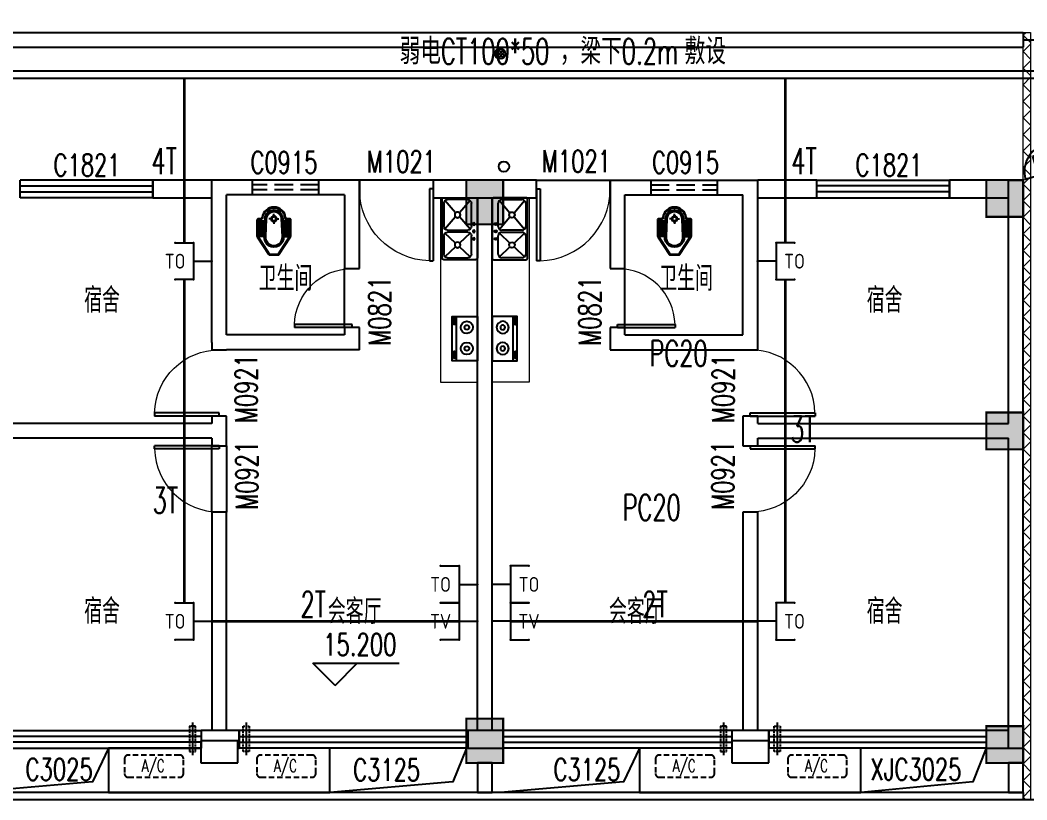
# Model space of a CAD drawing. Extents: x -9422388 to 15610651, y -1992469 to 953794.
# Drawn here: x -2573259 to -2559609, y -365534 to -354967 of the extents above; entities that cross this region are included whole.
import ezdxf
from ezdxf.enums import TextEntityAlignment as Align

# ---------------------------------------------------------------- set-up
doc = ezdxf.new("R2010")
doc.units = 0
doc.header["$LTSCALE"] = 1000
for name, pattern in [('( Hidden )', [0.375, 0.25, -0.125]), ('ACAD_ISO04W100', [30, 24, -3, 0, -3]), ('DASH', [0.35, 0.25, -0.1])]:
    doc.linetypes.add(name, pattern=pattern)
for name, color, linetype in [('A-ELEV-LIN-0.3', 30, 'Continuous'), ('A-ELEV-LIN-0.4', 40, 'Continuous'), ('A-FLOR-HVAC', 4, 'Continuous'), ('A-FLOR-OTHER2-ON', 83, 'Continuous'), ('A-SECT-DOOR', 141, 'Continuous'), ('C-KZ', 2, 'Continuous'), ('C-Z-HATCH', 253, 'Continuous'), ('CABLETRAY_PDS', 5, 'Continuous'), ('COLUMN', 9, 'Continuous'), ('DIM_ELEV', 3, 'Continuous'), ('EQUIP-安防', 3, 'Continuous'), ('EQUIP-通讯', 3, 'Continuous'), ('PUB_TEXT', 7, 'Continuous'), ('TEL_TEXT', 7, 'Continuous'), ('WALL', 9, 'Continuous'), ('WALL-PARAPET', 6, 'Continuous'), ('WINDOW', 4, 'Continuous'), ('WINDOW_TEXT', 7, 'Continuous'), ('WIRE-通讯', 4, 'Continuous'), ('厨具', 4, 'Continuous'), ('洁具', 253, 'Continuous')]:
    doc.layers.add(name, color=color, linetype=linetype)
doc.layers.add('建筑底图', color=8, linetype='Continuous', lineweight=5)
doc.styles.add('_TCH_DIM', font='SIMPLEX', dxfattribs={"bigfont": 'GBCBIG'})
doc.styles.add('_TCH_WINDOW', font='SIMPLEX', dxfattribs={"height": 3.5, "bigfont": 'GBCBIG'})
doc.styles.add('_TEL_ATTDEF', font='GBENOR', dxfattribs={"width": 0.8, "height": 3, "bigfont": 'GBCBIG'})
doc.styles.add('_TEL_DIM', font='SIMPLEX', dxfattribs={"width": 0.8, "height": 3.5, "bigfont": 'HZTXT'})

# ---------------------------------------------------------------- blocks, each defined once
blk = doc.blocks.new('$plan$00002777')
at = {"layer": '厨具', "color": 0}
for p, q in [((-300, -284), (300, -284)), ((-267, -307), (-267, -318)), ((-257, -316), (-257, -333)), ((-192, -316), (-257, -316)), ((-257, -333), (-192, -333)), ((-192, -333), (-192, -316)), ((-176, -308), (-176, -318)), ((192, -308), (192, -318)), ((208, -316), (273, -316)), ((208, -333), (208, -316)), ((273, -333), (208, -333)), ((273, -316), (273, -333)), ((284, -307), (284, -318))]:
    blk.add_line(p, q, dxfattribs=at)
blk.add_lwpolyline([(300, 0), (-300, 0), (-300, -340), (300, -340)], close=True, dxfattribs=at)
for points in [[(-176, -308, 0.259034), (-178, -304, 0.076276), (-189, -299, 0.036515), (-203, -297, 0.026615), (-221, -296, 0.026615), (-240, -297, 0.036515), (-254, -299, 0.076276), (-265, -304, 0.259034), (-267, -308, 0.078462), (-267, -309, 0.056762)], [(-176, -318, 0.259034), (-178, -315, 0.076276), (-189, -310, 0.036515), (-203, -307, 0.026615), (-221, -306, 0.026615), (-240, -307, 0.036515), (-254, -310, 0.076276), (-265, -315, 0.259034), (-267, -318, 0.259034), (-265, -322, 0.056762), (-257, -326, 0.036515)], [(-192, -327, 0.008736), (-189, -327, 0.076276), (-178, -322, 0.259034), (-176, -318, 0.259034)], [(192, -308, -0.259034), (194, -304, -0.076276), (205, -299, -0.036515), (219, -297, -0.026615), (238, -296, -0.026615), (257, -297, -0.036515), (270, -299, -0.076276), (282, -304, -0.259034), (284, -308, -0.078462), (283, -309, -0.056762)], [(192, -318, -0.259034), (194, -315, -0.076276), (205, -310, -0.036515), (219, -307, -0.026615), (238, -306, -0.026615), (257, -307, -0.036515), (270, -310, -0.076276), (282, -315, -0.259034), (284, -318, -0.259034), (282, -322, -0.056762), (273, -326, -0.036515)], [(208, -327, -0.008736), (205, -327, -0.076276), (194, -322, -0.259034), (192, -318, -0.259034)]]:
    blk.add_lwpolyline(points, format="xyb", dxfattribs=at)
for centre, radius, start, end in [((-135, -143), 82.5, 0.964, 0), ((-135, -143), 31.6, 0.6532, 0), ((151, -143), 82.5, 180, 179.036), ((151, -143), 31.6, 180, 179.3468)]:
    blk.add_arc(centre, radius, start, end, dxfattribs=at)
blk = doc.blocks.new('$plan$00002763')
at = {"layer": '洁具', "color": 0}
for p, q in [((-395, -405), (-395, -132)), ((-381, -98), (-246, -241)), ((-345, -82), (-95, -82)), ((-59, -98), (-194, -241)), ((-45, -132), (-45, -405)), ((-20, -405), (-20, -132)), ((-6, -98), (161, -241)), ((30, -82), (345, -82)), ((381, -98), (214, -241)), ((395, -132), (395, -405)), ((-246, -297), (-381, -440)), ((-194, -297), (-59, -440)), ((161, -297), (-6, -440)), ((214, -297), (381, -440)), ((-95, -455), (-345, -455)), ((345, -455), (30, -455))]:
    blk.add_line(p, q, dxfattribs=at)
blk.add_lwpolyline([(-420, -25), (-420, -455, 0.200464), (-413, -473, 0.197353), (-395, -480), (395, -480, 0.19737), (413, -473, 0.200447), (420, -455), (420, -25, 0.200464), (413, -7, 0.197353), (395, 0), (-395, 0, 0.19737), (-413, -7, 0.200447), (-420, -25)], format="xyb", close=True, dxfattribs=at)
for centre, major_axis, start_param, end_param in [((-345, -132), (-50, 0), -1.570796, 0), ((-136, -48), (-14.2, 0), 3.141593, 9.424778), ((-95, -132), (-50, 0), 3.141593, 4.712389), ((-36, -48), (-15.1, 0), 3.141593, 9.424778), ((30, -132), (-50, 0), -1.570796, 0), ((64, -48), (-14.2, 0), 3.141593, 9.424778), ((345, -132), (-50, 0), 3.141593, 4.712389), ((-220, -269), (-38.6, 0), 3.141593, 9.424778), ((188, -269), (-38.6, 0), 3.141593, 9.424778), ((-345, -405), (50, 0), 3.141593, 4.712389), ((-95, -405), (50, 0), 4.712389, 6.283185), ((30, -405), (50, 0), 3.141593, 4.712389), ((345, -405), (50, 0), 4.712389, 6.283185)]:
    blk.add_ellipse(centre, major_axis=major_axis, ratio=0.9938, start_param=start_param, end_param=end_param, dxfattribs=at)
blk = doc.blocks.new('$plan$00002871')
at = {"layer": '洁具', "color": 0}
for p, q in [((-15, -490), (-67, -490)), ((0, -475), (0, -423)), ((0, -505), (0, -557)), ((15, -490), (67, -490))]:
    blk.add_line(p, q, dxfattribs=at)
for points in [[(159, -508, -0.88995), (-159, -508, 0.380538), (-179, -491), (-210, -491, -0.414214), (-230, -471), (-230, -258, -0.144595), (-227, -247), (-73, -9, -0.254383), (-56, 0), (56, 0, -0.254383), (73, -9), (227, -247, -0.144595), (230, -258), (230, -471, -0.414214), (210, -491), (179, -491, 0.380538)], [(120, -491), (130, -252, 1.134994), (-130, -252), (-120, -491, 0.992594)], [(105, -490), (115, -251, 1.141146), (-115, -251), (-105, -490, 0.994896)], [(100, -490), (110, -251, 1.143479), (-110, -251), (-100, -490, 0.995777)], [(-149, -264, 1), (-149, -252), (-207, -252, 1), (-207, -264)], [(-149, -263, 1), (-149, -253), (-207, -253, 1), (-207, -263)], [(149, -264, -1), (149, -252), (207, -252, -1), (207, -264)], [(149, -263, -1), (149, -253), (207, -253, -1), (207, -263)], [(-148, -287, 1), (-148, -275), (-207, -275, 1), (-207, -287)], [(-147, -307, 1), (-147, -295), (-207, -295, 1), (-207, -307)], [(-146, -330, 1), (-146, -319), (-207, -319, 1), (-207, -330)], [(-146, -352, 1), (-146, -341), (-207, -341, 1), (-207, -352)], [(-145, -376, 1), (-145, -364), (-207, -364, 1), (-207, -376)], [(-144, -399, 1), (-144, -388), (-207, -388, 1), (-207, -399)], [(-148, -286, 1), (-148, -276), (-207, -276, 1), (-207, -286)], [(-147, -306, 1), (-147, -296), (-207, -296, 1), (-207, -306)], [(-146, -329, 1), (-146, -320), (-207, -320, 1), (-207, -329)], [(-146, -351, 1), (-146, -342), (-207, -342, 1), (-207, -351)], [(-145, -375, 1), (-145, -365), (-207, -365, 1), (-207, -375)], [(-144, -398, 1), (-144, -389), (-207, -389, 1), (-207, -398)], [(144, -399, -1), (144, -388), (207, -388, -1), (207, -399)], [(145, -376, -1), (145, -364), (207, -364, -1), (207, -376)], [(144, -398, -1), (144, -389), (207, -389, -1), (207, -398)], [(146, -352, -1), (146, -341), (207, -341, -1), (207, -352)], [(145, -375, -1), (145, -365), (207, -365, -1), (207, -375)], [(146, -330, -1), (146, -319), (207, -319, -1), (207, -330)], [(146, -351, -1), (146, -342), (207, -342, -1), (207, -351)], [(148, -287, -1), (148, -275), (207, -275, -1), (207, -287)], [(147, -307, -1), (147, -295), (207, -295, -1), (207, -307)], [(146, -329, -1), (146, -320), (207, -320, -1), (207, -329)], [(148, -286, -1), (148, -276), (207, -276, -1), (207, -286)], [(147, -306, -1), (147, -296), (207, -296, -1), (207, -306)], [(-143, -423, 1), (-143, -411), (-207, -411, 1), (-207, -423)], [(-141, -444, 1), (-141, -432), (-207, -432, 1), (-207, -444)], [(-141, -464, 1), (-141, -453), (-207, -453, 1), (-207, -464)], [(-143, -422, 1), (-143, -412), (-207, -412, 1), (-207, -422)], [(-141, -443, 1), (-141, -433), (-207, -433, 1), (-207, -443)], [(-141, -463, 1), (-141, -454), (-207, -454, 1), (-207, -463)], [(141, -444, -1), (141, -432), (207, -432, -1), (207, -444)], [(141, -464, -1), (141, -453), (207, -453, -1), (207, -464)], [(141, -443, -1), (141, -433), (207, -433, -1), (207, -443)], [(141, -463, -1), (141, -454), (207, -454, -1), (207, -463)], [(143, -423, -1), (143, -411), (207, -411, -1), (207, -423)], [(143, -422, -1), (143, -412), (207, -412, -1), (207, -422)]]:
    blk.add_lwpolyline(points, format="xyb", close=True, dxfattribs=at)
blk.add_lwpolyline([(-149, -507, 0.380538), (-179, -481), (-210, -481, -0.414214), (-220, -471), (-220, -258, -0.144595), (-218, -253), (-64, -15, -0.254383), (-56, -10), (56, -10, -0.254383), (64, -15), (218, -253, -0.144595), (220, -258), (220, -471, -0.414214), (210, -481), (179, -481, 0.380538), (149, -507, 0.380538)], format="xyb", dxfattribs=at)
for radius in [40, 31.7]:
    blk.add_circle((0, -490), radius, dxfattribs=at)
blk.add_arc((0, -490), 150, 186.665, 353.335, dxfattribs=at)
blk = doc.blocks.new('KTWJ1')
at = {"layer": 'A-FLOR-HVAC', "color": 0, "linetype": '( Hidden )', "ltscale": 0.3}
blk.add_lwpolyline([(152982, -14209, 0.414214), (153032, -14259), (153732, -14259, 0.414214), (153782, -14209), (153782, -14009, 0.414214), (153732, -13959), (153032, -13959, 0.414214), (152982, -14009)], format="xyb", close=True, dxfattribs=at)
at = {"layer": 'A-FLOR-HVAC', "color": 0, "style": '_TCH_WINDOW', "width": 0.705882}
blk.add_text('A/C', height=170, dxfattribs=at).set_placement((153214, -14188))
blk = doc.blocks.new('KTB')
at = {"layer": 'A-SECT-DOOR', "color": 0}
for points in [[(1033119, -403775), (1031869, -403775), (1031869, -404375), (1034869, -404375), (1034869, -403775), (1033619, -403775)], [(1040319, -403775), (1039069, -403775), (1039069, -404375), (1042069, -404375), (1042069, -403775), (1040819, -403775)]]:
    blk.add_lwpolyline(points, dxfattribs=at)
at = {"layer": 'A-FLOR-HVAC', "color": 8}
for p in [(879102, -389909), (880896, -389909), (886302, -389909), (888096, -389909)]:
    blk.add_blockref('KTWJ1', p, dxfattribs=at)
blk = doc.blocks.new('A$C0CF77FE4')
at = {"layer": 'A-FLOR-OTHER2-ON', "color": 0, "linetype": 'ACAD_ISO04W100', "ltscale": 5}
blk.add_line((40, 440), (40, 0), dxfattribs=at)
at = {"layer": 'A-FLOR-OTHER2-ON', "color": 0, "linetype": 'DASH', "ltscale": 0.1}
blk.add_lwpolyline([(0, 390), (80, 390), (80, 50), (0, 50)], close=True, dxfattribs=at)
blk = doc.blocks.new('$DorLib2D$00000001')
at = {"color": 0}
for p, q in [((0.45, 0.975), (0.5, 0.975)), ((0.45, 0), (0.45, 0.975)), ((0.5, 0), (0.5, 0.975)), ((0.5, 0), (0.45, 0))]:
    blk.add_line(p, q, dxfattribs=at)
at = {"color": 0, "lineweight": 13}
blk.add_arc((0.475, 0), 0.975, 91.4693, 180, dxfattribs=at)
blk = doc.blocks.new('$TCHSYS$WIN2D')
at = {"color": 0}
for p, q in [((-0.5, 0.5), (0.5, 0.5)), ((-0.5, 0.5), (-0.5, -0.5)), ((0.5, 0.5), (0.5, -0.5)), ((0.5, 0.1667), (-0.5, 0.1667)), ((0.5, -0.1667), (-0.5, -0.1667)), ((-0.5, -0.5), (0.5, -0.5))]:
    blk.add_line(p, q, dxfattribs=at)
blk = doc.blocks.new('5555')
h = blk.add_hatch()
h.set_pattern_fill('ANSI37', color=8, scale=100)
h.set_pattern_definition([(45, (1387836.5, 0), (-112.2532, 112.2532), []), (135, (1387836.5, 0), (-112.2532, -112.2532), [])])
h.paths.add_polyline_path([(2009330.2, -394074.7), (2009430.2, -394074.7), (2009430.2, -404474.7), (2009330.2, -404474.7)])
at = {"layer": 'A-ELEV-LIN-0.4'}
h = blk.add_hatch(dxfattribs=at)
h.set_pattern_fill('ANSI37', color=8, scale=20)
h.set_pattern_definition([(45, (947930.902, -10358), (-22.4506403, 22.4506403), []), (135, (947930.902, -10358), (-22.4506403, -22.4506403), [])])
edge = h.paths.add_edge_path()
edge.add_arc((2002238.4, -394362.6), 70, 0, 360)
at = {"layer": 'C-Z-HATCH'}
h = blk.add_hatch(color=8, dxfattribs=at)
h.dxf.hatch_style = 1
h.paths.add_polyline_path([(2001780.2, -396074.7), (2002280.2, -396074.7), (2002280.2, -396674.7), (2001780.2, -396674.7)])
h = blk.add_hatch(color=8, dxfattribs=at)
h.dxf.hatch_style = 1
h.paths.add_polyline_path([(2008830.2, -396074.7), (2009330.2, -396074.7), (2009330.2, -396574.7), (2008830.2, -396574.7)])
h = blk.add_hatch(color=8, dxfattribs=at)
h.dxf.hatch_style = 1
h.paths.add_polyline_path([(2008830.2, -399224.7), (2009330.2, -399224.7), (2009330.2, -399724.7), (2008830.2, -399724.7)])
h = blk.add_hatch(color=8, dxfattribs=at)
h.dxf.hatch_style = 1
h.paths.add_polyline_path([(2001780.2, -403374.7), (2002280.2, -403374.7), (2002280.2, -403974.7), (2001780.2, -403974.7)])
h = blk.add_hatch(color=8, dxfattribs=at)
h.dxf.hatch_style = 1
h.paths.add_polyline_path([(2008830.2, -403474.7), (2009330.2, -403474.7), (2009330.2, -403974.7), (2008830.2, -403974.7)])
at = {"color": 8}
for points in [[(2009330.2, -394074.7), (2009430.2, -394074.7), (2009430.2, -404474.7), (2009330.2, -404474.7)], [(2001930.2, -396314.7), (2001430.2, -396314.7), (2001430.2, -398814.7), (2001930.2, -398814.7)], [(2002130.2, -396314.7), (2002630.2, -396314.7), (2002630.2, -398814.7), (2002130.2, -398814.7)]]:
    blk.add_lwpolyline(points, close=True, dxfattribs=at)
at = {"layer": 'A-ELEV-LIN-0.3', "color": 8}
for points in [[(2015400.1, -378228), (2015400.1, -378228, -0.4142136), (2015621.4, -377263.1), (2022569.5, -372908.3, -0.4142136), (2024637.1, -373382.6), (2037907.3, -394555, -0.2728148), (2037948.7, -396077.9), (2033730, -403701.1, -0.2728148), (2032417.5, -404474.7), (1988430.2, -404474.7, -0.4142134), (1986830.2, -402874.7), (1986830.2, -394774.7, -0.4142137), (1987530.2, -394074.7), (1987530.2, -394074.7)], [(2009330.2, -404374.7), (1988430.2, -404374.7, -0.4142134), (1986930.2, -402874.7), (1986930.2, -394774.7, -0.4142137), (1987530.2, -394174.7), (1987530.2, -394174.7)]]:
    blk.add_lwpolyline(points, format="xyb", dxfattribs=at)
for points in [[(2001930.2, -404374.7), (2002130.2, -404374.7), (2002130.2, -403974.7), (2001930.2, -403974.7)], [(2009130.2, -404374.7), (2009330.2, -404374.7), (2009330.2, -403974.7), (2009130.2, -403974.7)]]:
    blk.add_lwpolyline(points, close=True, dxfattribs=at)
blk.add_lwpolyline([(2009330.2, -404374.7), (2009330.2, -404474.7)], dxfattribs=at)
at = {"layer": 'A-ELEV-LIN-0.4', "color": 8}
for points in [[(1996930.2, -403774.7), (1996712.7, -404229.5), (1995043.9, -404374.7)], [(2001780.2, -403774.7), (2001599, -404229.5), (1999930.2, -404374.7)], [(2004130.2, -403774.7), (2003912.7, -404229.5), (2002243.9, -404374.7)], [(2008830.2, -403774.7), (2008649, -404229.5), (2007130.2, -404374.7)]]:
    blk.add_lwpolyline(points, dxfattribs=at)
for centre in [(2002238.4, -394362.6), (2002290.5, -395893.3)]:
    blk.add_circle(centre, 70, dxfattribs=at)
at = {"layer": 'C-KZ', "color": 8, "const_width": 30}
for points in [[(2001780.2, -396074.7), (2002280.2, -396074.7), (2002280.2, -396674.7), (2001780.2, -396674.7)], [(2008830.2, -396074.7), (2009330.2, -396074.7), (2009330.2, -396574.7), (2008830.2, -396574.7)], [(2008830.2, -399224.7), (2009330.2, -399224.7), (2009330.2, -399724.7), (2008830.2, -399724.7)], [(2001780.2, -403374.7), (2002280.2, -403374.7), (2002280.2, -403974.7), (2001780.2, -403974.7)], [(2008830.2, -403474.7), (2009330.2, -403474.7), (2009330.2, -403974.7), (2008830.2, -403974.7)]]:
    blk.add_lwpolyline(points, close=True, dxfattribs=at)
at = {"layer": 'COLUMN', "color": 8}
for p, q in [((1998680.2, -403674.7), (1998180.2, -403674.7)), ((1998180.2, -403674.7), (1998180.2, -403974.7)), ((1998680.2, -403974.7), (1998680.2, -403674.7)), ((2005880.2, -403674.7), (2005380.2, -403674.7)), ((2005380.2, -403674.7), (2005380.2, -403974.7)), ((2005880.2, -403974.7), (2005880.2, -403674.7)), ((1998180.2, -403974.7), (1998680.2, -403974.7)), ((2005380.2, -403974.7), (2005880.2, -403974.7))]:
    blk.add_line(p, q, dxfattribs=at)
at = {"layer": 'DIM_ELEV', "color": 8}
for p, q in [((2000000.5, -402924), (1999700.5, -402624)), ((1999700.5, -402624), (2000871.3, -402624)), ((2000000.5, -402924), (2000300.5, -402624))]:
    blk.add_line(p, q, dxfattribs=at)
at = {"layer": 'WALL', "color": 8}
for p, q in [((1998330.2, -396074.7), (1997530.2, -396074.7)), ((1997530.2, -396074.7), (1997530.2, -396314.7)), ((1998330.2, -398274.7), (1998330.2, -396074.7)), ((2000330.2, -396074.7), (1998330.2, -396074.7)), ((2000330.2, -396074.7), (2000330.2, -396314.7)), ((2000330.2, -397274.7), (2000330.2, -396074.7)), ((2002030.2, -396074.7), (2001330.2, -396074.7)), ((2001330.2, -396074.7), (2001330.2, -396314.7)), ((2002730.2, -396074.7), (2002030.2, -396074.7)), ((2002730.2, -396314.7), (2002730.2, -396074.7)), ((2003730.2, -396074.7), (2003730.2, -397274.7)), ((2003730.2, -396314.7), (2003730.2, -396074.7)), ((2003730.2, -396074.7), (2005730.2, -396074.7)), ((2005730.2, -398274.7), (2005730.2, -396074.7)), ((2006530.2, -396074.7), (2005730.2, -396074.7)), ((2006530.2, -396314.7), (2006530.2, -396074.7)), ((2009130.2, -396074.7), (2008330.2, -396074.7)), ((2008330.2, -396074.7), (2008330.2, -396314.7)), ((2009130.2, -399374.7), (2009130.2, -396074.7)), ((2009130.2, -396074.7), (2009330.2, -396074.7)), ((2009330.2, -399474.7), (2009330.2, -396074.7)), ((1997530.2, -396314.7), (1998330.2, -396314.7)), ((1998530.2, -398174.7), (1998530.2, -396274.7)), ((2000130.2, -396274.7), (1998530.2, -396274.7)), ((2000130.2, -396274.7), (2000130.2, -397274.7)), ((2001330.2, -396314.7), (2002030.2, -396314.7)), ((2001930.2, -403534.7), (2001930.2, -396314.7)), ((2002030.2, -396314.7), (2002730.2, -396314.7)), ((2002130.2, -403534.7), (2002130.2, -396314.7)), ((2003930.2, -397274.7), (2003930.2, -396274.7)), ((2003930.2, -396274.7), (2005530.2, -396274.7)), ((2005530.2, -398174.7), (2005530.2, -396274.7)), ((2005730.2, -396314.7), (2006530.2, -396314.7)), ((2008330.2, -396314.7), (2009130.2, -396314.7)), ((2000130.2, -397274.7), (2000330.2, -397274.7)), ((2003730.2, -397274.7), (2003930.2, -397274.7)), ((2000330.2, -398074.7), (2000130.2, -398074.7)), ((2000130.2, -398074.7), (2000130.2, -398174.7)), ((2000330.2, -398374.7), (2000330.2, -398074.7)), ((2003930.2, -398074.7), (2003730.2, -398074.7)), ((2003730.2, -398074.7), (2003730.2, -398374.7)), ((2003930.2, -398174.7), (2003930.2, -398074.7)), ((1998330.2, -398274.7), (1998330.2, -398374.7)), ((2000130.2, -398174.7), (1998530.2, -398174.7)), ((2003930.2, -398174.7), (2005530.2, -398174.7)), ((2005730.2, -398374.7), (2005730.2, -398274.7)), ((1998330.2, -398374.7), (1998530.2, -398374.7)), ((2000330.2, -398374.7), (1998530.2, -398374.7)), ((2003730.2, -398374.7), (2005530.2, -398374.7)), ((2005530.2, -398374.7), (2005730.2, -398374.7)), ((1998330.2, -399374.7), (1994970.2, -399374.7)), ((1998530.2, -399274.7), (1998330.2, -399274.7)), ((1998330.2, -399274.7), (1998330.2, -399374.7)), ((1998530.2, -399474.7), (1998530.2, -399274.7)), ((2005730.2, -399274.7), (2005530.2, -399274.7)), ((2005530.2, -399274.7), (2005530.2, -399474.7)), ((2005730.2, -399374.7), (2005730.2, -399274.7)), ((2005730.2, -399374.7), (2009130.2, -399374.7)), ((1998530.2, -399674.7), (1998530.2, -399474.7)), ((2005530.2, -399474.7), (2005530.2, -399674.7)), ((2009330.2, -403774.7), (2009330.2, -399474.7)), ((1998330.2, -399574.7), (1994970.2, -399574.7)), ((1998330.2, -399574.7), (1998330.2, -399674.7)), ((2005730.2, -399574.7), (2009130.2, -399574.7)), ((2005730.2, -399674.7), (2005730.2, -399574.7)), ((2009130.2, -403774.7), (2009130.2, -399574.7)), ((1998330.2, -399674.7), (1998530.2, -399674.7)), ((1998330.2, -400574.7), (1998330.2, -399674.7)), ((1998330.2, -399674.7), (1998530.2, -399674.7)), ((1998530.2, -399674.7), (1998530.2, -400574.7)), ((2005530.2, -399674.7), (2005730.2, -399674.7)), ((1998530.2, -400574.7), (1998330.2, -400574.7)), ((1998330.2, -400574.7), (1998330.2, -403534.7)), ((1998530.2, -400574.7), (1998330.2, -400574.7)), ((1998530.2, -403534.7), (1998530.2, -400574.7)), ((2005730.2, -400574.7), (2005530.2, -400574.7)), ((2005530.2, -400574.7), (2005530.2, -403534.7)), ((2005730.2, -403534.7), (2005730.2, -400574.7)), ((1998430.2, -403534.7), (1998186.7, -403534.7)), ((1998186.7, -403534.7), (1998186.7, -403674.7)), ((1998698.4, -403534.7), (1998430.2, -403534.7)), ((1998698.4, -403774.7), (1998698.4, -403534.7)), ((2002030.2, -403534.7), (2001798.4, -403534.7)), ((2001798.4, -403534.7), (2001798.4, -403774.7)), ((2002280.2, -403534.7), (2002030.2, -403534.7)), ((2002280.2, -403774.7), (2002280.2, -403534.7)), ((2005630.2, -403534.7), (2005380.2, -403534.7)), ((2005380.2, -403534.7), (2005380.2, -403674.7)), ((2005880.2, -403534.7), (2005630.2, -403534.7)), ((2005880.2, -403674.7), (2005880.2, -403534.7)), ((2009130.2, -403534.7), (2008830.2, -403534.7)), ((2008830.2, -403534.7), (2008830.2, -403774.7)), ((1998680.2, -403774.7), (1998698.4, -403774.7)), ((2001798.4, -403774.7), (2002030.2, -403774.7)), ((2002030.2, -403774.7), (2002280.2, -403774.7)), ((2008830.2, -403774.7), (2009130.2, -403774.7)), ((2009130.2, -403774.7), (2009330.2, -403774.7))]:
    blk.add_line(p, q, dxfattribs=at)
at = {"layer": 'WALL-PARAPET', "color": 8}
for p, q in [((1987530.2, -394074.7), (2009330.2, -394074.7)), ((2009330.2, -394074.7), (2009330.2, -394274.7)), ((2009330.2, -394174.7), (2009330.2, -394174.7)), ((2009330.2, -394174.7), (2009530.2, -394174.7)), ((2009330.2, -394174.7), (2009530.2, -394174.7)), ((1987730.2, -394274.7), (2009330.2, -394274.7))]:
    blk.add_line(p, q, dxfattribs=at)
at = {"layer": 'WINDOW', "color": 8, "linetype": 'DASH'}
for p, q in [((1998880.2, -396274.7, 900), (1998880.2, -396074.7, 900)), ((1999780.2, -396274.7, 900), (1999780.2, -396074.7, 900)), ((2004280.2, -396074.7, 900), (2004280.2, -396274.7, 900)), ((2004280.2, -396074.7, 900), (2004280.2, -396274.7, 900)), ((2005180.2, -396074.7, 900), (2005180.2, -396274.7, 900)), ((2005180.2, -396074.7, 900), (2005180.2, -396274.7, 900)), ((1999780.2, -396141.4, 900), (1998880.2, -396141.4, 900)), ((1999780.2, -396208.1, 900), (1998880.2, -396208.1, 900)), ((2004280.2, -396141.4, 900), (2005180.2, -396141.4, 900)), ((2004280.2, -396141.4, 900), (2005180.2, -396141.4, 900)), ((2004280.2, -396208.1, 900), (2005180.2, -396208.1, 900)), ((2004280.2, -396208.1, 900), (2005180.2, -396208.1, 900))]:
    blk.add_line(p, q, dxfattribs=at)
at = {"layer": 'WINDOW', "color": 8}
for p, q in [((2001330.2, -396074.7), (2000330.2, -396074.7)), ((2002730.2, -396074.7), (2003730.2, -396074.7)), ((2000130.2, -398074.7), (2000130.2, -397274.7)), ((2003930.2, -398074.7), (2003930.2, -397274.7))]:
    blk.add_line(p, q, dxfattribs=at)
at = {"color": 8, "xscale": -1, "rotation": 180}
for p in [(1999170.8, -397089.8), (2004602.5, -397089.8)]:
    blk.add_blockref('$plan$00002871', p, dxfattribs=at)
at = {"layer": 'A-FLOR-OTHER2-ON', "color": 8, "linetype": 'DASH', "xscale": -1}
for p in [(1998106.3, -403867.7), (2005306.3, -403867.7)]:
    blk.add_blockref('A$C0CF77FE4', p, dxfattribs=at)
at = {"layer": 'A-FLOR-OTHER2-ON', "color": 8, "linetype": 'DASH'}
for p in [(1998754, -403867.7), (2005954, -403867.7)]:
    blk.add_blockref('A$C0CF77FE4', p, dxfattribs=at)
at = {"layer": 'A-SECT-DOOR', "color": 8}
blk.add_blockref('KTB', (965061, 0), dxfattribs=at)
at = {"layer": 'WINDOW', "color": 8}
ref = blk.add_blockref('$DorLib2D$00000001', (2000830.2, -396194.7), dxfattribs=dict(at, xscale=-1000, yscale=1000, zscale=-1000, rotation=179.9999999999704))
ref.add_attrib('A', 'M1021', (2000432.1, -395974.3), dxfattribs={"layer": 'WINDOW_TEXT', "color": 8, "height": 297.5, "rotation": 360, "style": '_TCH_WINDOW', "width": 0.705882})
ref = blk.add_blockref('$DorLib2D$00000001', (2003230.2, -396194.7), dxfattribs=dict(at, xscale=-1000, yscale=-1000, zscale=-1000, rotation=359.9999999999629))
ref.add_attrib('A', 'M1021', (2002805.2, -395969.3), dxfattribs={"layer": 'WINDOW_TEXT', "color": 8, "height": 297.5, "style": '_TCH_WINDOW', "width": 0.705882})
ref = blk.add_blockref('$TCHSYS$WIN2D', (1996630.2, -396194.7), dxfattribs=dict(at, xscale=1800, yscale=240, zscale=1800, rotation=179.9999999999722))
ref.add_attrib('A', 'C1821', (1996182.9, -396020.4), dxfattribs={"layer": 'WINDOW_TEXT', "color": 8, "height": 297.5, "rotation": 360, "style": '_TCH_WINDOW', "width": 0.705882})
ref = blk.add_blockref('$TCHSYS$WIN2D', (2007430.2, -396194.7), dxfattribs=dict(at, xscale=1800, yscale=-240, zscale=1800, rotation=359.9999999999639))
ref.add_attrib('A', 'C1821', (2007057.4, -396020.4), dxfattribs={"layer": 'WINDOW_TEXT', "color": 8, "height": 297.5, "style": '_TCH_WINDOW', "width": 0.705882})
ref = blk.add_blockref('$DorLib2D$00000001', (2000230.2, -397674.7), dxfattribs=dict(at, xscale=-800, yscale=800, zscale=-800, rotation=89.9999999999746))
ref.add_attrib('A', 'M0821', (2000753.9, -398319.7), dxfattribs={"layer": 'WINDOW_TEXT', "color": 8, "height": 297.5, "rotation": 90, "style": '_TCH_WINDOW', "width": 0.705882})
ref = blk.add_blockref('$DorLib2D$00000001', (2003830.2, -397674.7), dxfattribs=dict(at, xscale=-800, yscale=-800, zscale=-800, rotation=89.99999999995553))
ref.add_attrib('A', 'M0821', (2003603.9, -398319.7), dxfattribs={"layer": 'WINDOW_TEXT', "color": 8, "height": 297.5, "rotation": 90, "style": '_TCH_WINDOW', "width": 0.705882})
ref = blk.add_blockref('$DorLib2D$00000001', (1998430.2, -398824.7), dxfattribs=dict(at, xscale=-900, yscale=900, zscale=-900, rotation=89.9999999999722))
ref.add_attrib('A', 'M0921', (1998944.9, -399369.4), dxfattribs={"layer": 'WINDOW_TEXT', "color": 8, "height": 297.5, "rotation": 90, "style": '_TCH_WINDOW', "width": 0.705882})
ref = blk.add_blockref('$DorLib2D$00000001', (2005630.2, -398824.7), dxfattribs=dict(at, xscale=-900, yscale=-900, zscale=-900, rotation=89.99999999995553))
ref.add_attrib('A', 'M0921', (2005413, -399369.4), dxfattribs={"layer": 'WINDOW_TEXT', "color": 8, "height": 297.5, "rotation": 90, "style": '_TCH_WINDOW', "width": 0.705882})
ref = blk.add_blockref('$DorLib2D$00000001', (1998430.2, -400124.7), dxfattribs=dict(at, xscale=900, yscale=900, zscale=900, rotation=89.99999999997141))
ref.add_attrib('A', 'M0921', (1998952.1, -400544.4), dxfattribs={"layer": 'WINDOW_TEXT', "color": 8, "height": 297.5, "rotation": 90, "style": '_TCH_WINDOW', "width": 0.705882})
ref = blk.add_blockref('$DorLib2D$00000001', (1998430.2, -400124.7), dxfattribs=dict(at, xscale=900, yscale=900, zscale=900, rotation=89.99999999997141))
ref.add_attrib('A', 'M0921', (1998952.1, -400544.4), dxfattribs={"layer": 'WINDOW_TEXT', "color": 8, "height": 297.5, "rotation": 90, "style": '_TCH_WINDOW', "width": 0.705882})
ref = blk.add_blockref('$DorLib2D$00000001', (2005630.2, -400124.7), dxfattribs=dict(at, xscale=900, yscale=-900, zscale=900, rotation=89.99999999995553))
ref.add_attrib('A', 'M0921', (2005405.8, -400544.4), dxfattribs={"layer": 'WINDOW_TEXT', "color": 8, "height": 297.5, "rotation": 90, "style": '_TCH_WINDOW', "width": 0.705882})
ref = blk.add_blockref('$TCHSYS$WIN2D', (1996705.2, -403654.7), dxfattribs=dict(at, xscale=-2963, yscale=-240, zscale=-2963, rotation=179.9999999999722))
ref.add_attrib('A', 'C3025', (1995804.9, -404210.3), dxfattribs={"layer": 'WINDOW_TEXT', "color": 8, "height": 297.5, "rotation": 360, "style": '_TCH_WINDOW', "width": 0.705882})
ref = blk.add_blockref('$TCHSYS$WIN2D', (2000248.4, -403654.7), dxfattribs=dict(at, xscale=3100, yscale=-240, zscale=3100, rotation=179.9999999999704))
ref.add_attrib('A', 'C3125', (2000246, -404215.7), dxfattribs={"layer": 'WINDOW_TEXT', "color": 8, "height": 297.5, "rotation": 360, "style": '_TCH_WINDOW', "width": 0.705882})
ref = blk.add_blockref('$TCHSYS$WIN2D', (2003830.2, -403654.7), dxfattribs=dict(at, xscale=3100, yscale=-240, zscale=3100, rotation=179.9999999999629))
ref.add_attrib('A', 'C3125', (2002962.5, -404213.1), dxfattribs={"layer": 'WINDOW_TEXT', "color": 8, "height": 297.5, "rotation": 360, "style": '_TCH_WINDOW', "width": 0.705882})
ref = blk.add_blockref('$TCHSYS$WIN2D', (2007355.2, -403654.7), dxfattribs=dict(at, xscale=-2950, yscale=240, zscale=-2950, rotation=359.9999999999639))
ref.add_attrib('A', 'XJC3025', (2007261.3, -404209.6), dxfattribs={"layer": 'WINDOW_TEXT', "color": 8, "height": 297.5, "style": '_TCH_WINDOW', "width": 0.705882})
at = {"layer": '厨具', "color": 8, "yscale": -1, "rotation": 89.99999999997121}
blk.add_blockref('$plan$00002763', (2001930.2, -396734.7), dxfattribs=at)
at = {"layer": '厨具', "color": 8, "xscale": -1, "yscale": -1, "rotation": 269.9999999999562}
blk.add_blockref('$plan$00002763', (2002130.2, -396734.7), dxfattribs=at)
at = {"layer": '厨具', "color": 8, "xscale": -1, "rotation": 269.9999999999712}
blk.add_blockref('$plan$00002777', (2001930.2, -398222.8), dxfattribs=at)
at = {"layer": '厨具', "color": 8, "rotation": 89.99999999995617}
blk.add_blockref('$plan$00002777', (2002130.2, -398222.8), dxfattribs=at)
at = {"layer": 'DIM_ELEV', "color": 7, "style": '_TCH_DIM', "width": 0.705882}
blk.add_text('15.200', height=297.5, dxfattribs=at).set_placement((1999841.3, -402519))
at = {"layer": 'PUB_TEXT', "color": 8, "style": '_TCH_DIM'}
for s, p in [('卫生间', (1998964.1, -397577.6)), ('卫生间', (2004395.8, -397577.6)), ('宿舍', (1996597.7, -397871.8)), ('宿舍', (2007208.3, -397871.8)), ('宿舍', (1996597.7, -402088.1)), ('会客厅', (1999901.8, -402091)), ('会客厅', (2003713.7, -402091)), ('宿舍', (2007208.3, -402088.1))]:
    blk.add_text(s, height=337.59, dxfattribs=at).set_placement(p)
at = {"layer": 'WINDOW_TEXT', "color": 8, "style": '_TCH_WINDOW', "width": 0.705882}
blk.add_text('C0915', height=297.5, rotation=360, dxfattribs=at).set_placement((1998852.6, -395984.1))
blk.add_text('C0915', height=297.5, dxfattribs=at).set_placement((2004297.8, -395984.1))
blk = doc.blocks.new('$equip$00002353')
for p, q in [((0.75, 0), (-0.75, 0)), ((-0.427, -0.123), (0.383, -0.123)), ((-0.427, -0.123), (-0.187, -0.543)), ((0.383, -0.123), (0.383, -0.543)), ((-0.517, -0.393), (-0.517, -0.273)), ((-0.517, -0.273), (-0.341, -0.273)), ((-0.517, -0.393), (-0.273, -0.393)), ((0.383, -0.543), (-0.187, -0.543))]:
    blk.add_line(p, q)
at = {"const_width": 0.04}
for points in [[(-0.75, 0), (-0.779, 0)], [(0.75, 0), (0.779, 0)]]:
    blk.add_lwpolyline(points, dxfattribs=at)
blk.add_lwpolyline([(0.75, 0, -1), (-0.75, 0), (0.75, 0), (0.75, 0, -1), (-0.75, 0, -1.517539)], format="xyb", dxfattribs=at)
for centre, radius in [((0.052, -0.26), 0.03), ((-0.038, -0.38), 0.024), ((0.142, -0.38), 0.024)]:
    blk.add_circle(centre, radius)
blk.add_arc((0, 0), 0.75, 180, 0)
for p in [(-0.75, 0), (0, 0), (0.75, 0), (0, -0.75)]:
    blk.add_point(p)
for points in [[(0.026, -0.245), (0.078, -0.245), (0.022, -0.26), (0.082, -0.26)], [(0.026, -0.275), (0.078, -0.275), (0.022, -0.26), (0.082, -0.26)], [(0.037, -0.234), (0.067, -0.234), (0.026, -0.245), (0.078, -0.245)], [(0.052, -0.23), (0.052, -0.23), (0.037, -0.234), (0.067, -0.234)], [(-0.059, -0.368), (-0.017, -0.368), (-0.062, -0.38), (-0.014, -0.38)], [(-0.059, -0.392), (-0.017, -0.392), (-0.062, -0.38), (-0.014, -0.38)], [(-0.05, -0.359), (-0.026, -0.359), (-0.059, -0.368), (-0.017, -0.368)], [(-0.05, -0.401), (-0.026, -0.401), (-0.059, -0.392), (-0.017, -0.392)], [(-0.038, -0.356), (-0.038, -0.356), (-0.05, -0.359), (-0.026, -0.359)], [(-0.038, -0.404), (-0.038, -0.404), (-0.05, -0.401), (-0.026, -0.401)], [(0.037, -0.286), (0.067, -0.286), (0.026, -0.275), (0.078, -0.275)], [(0.052, -0.29), (0.052, -0.29), (0.037, -0.286), (0.067, -0.286)], [(0.121, -0.368), (0.163, -0.368), (0.118, -0.38), (0.166, -0.38)], [(0.121, -0.392), (0.163, -0.392), (0.118, -0.38), (0.166, -0.38)], [(0.13, -0.359), (0.154, -0.359), (0.121, -0.368), (0.163, -0.368)], [(0.13, -0.401), (0.154, -0.401), (0.121, -0.392), (0.163, -0.392)], [(0.142, -0.356), (0.142, -0.356), (0.13, -0.359), (0.154, -0.359)], [(0.142, -0.404), (0.142, -0.404), (0.13, -0.401), (0.154, -0.401)]]:
    blk.add_solid(points)
at = {"color": 7, "style": '_TEL_DIM', "flags": 1}
blk.add_attdef('A', text='', height=0.00002, dxfattribs=at).set_placement((0, 0), align=Align.MIDDLE_CENTER)
blk = doc.blocks.new('$equip$00001847')
for p, q in [((-0.5, 0.499), (-0.5, 0.999)), ((0.5, 0.999), (0.5, 0.499)), ((0.5, 0.499), (-0.5, 0.499)), ((0, 0.5), (0, 0))]:
    blk.add_line(p, q)
for p in [(-0.5, 0.999), (0.5, 0.999), (-0.5, 0.499), (0.5, 0.499), (0, 0)]:
    blk.add_point(p)
at = {"color": 7, "style": '_TEL_DIM'}
blk.add_attdef('$TEXT$', text='', height=0.4, dxfattribs=at).set_placement((0, 0.999), align=Align.MIDDLE_CENTER)
at = {"color": 7, "style": '_TEL_DIM', "flags": 1}
blk.add_attdef('A', text='', height=0.00002, dxfattribs=at).set_placement((0, 0), align=Align.MIDDLE_CENTER)
blk = doc.blocks.new('$equip$00001802')
for p, q in [((-0.5, 0.499), (-0.5, 0.999)), ((0.5, 0.999), (0.5, 0.499)), ((0.5, 0.499), (-0.5, 0.499)), ((0, 0.5), (0, 0))]:
    blk.add_line(p, q)
for p in [(-0.5, 0.999), (0.5, 0.999), (-0.5, 0.499), (0.5, 0.499), (0, 0)]:
    blk.add_point(p)
at = {"color": 7, "style": '_TEL_DIM'}
blk.add_attdef('$TEXT$', text='', height=0.4, dxfattribs=at).set_placement((0, 0.999), align=Align.MIDDLE_CENTER)
at = {"color": 7, "style": '_TEL_DIM', "flags": 1}
blk.add_attdef('A', text='', height=0.00002, dxfattribs=at).set_placement((0, 0), align=Align.MIDDLE_CENTER)

msp = doc.modelspace()

# ---------------------------------------------------------------- linework, layer by layer
at = {"layer": 'CABLETRAY_PDS'}
for p, q in [((-2574189.80067, -355656.223), (-2553272.60132, -355656.223)), ((-2553272.60132, -355756.223), (-2574189.80067, -355756.223))]:
    msp.add_line(p, q, dxfattribs=at)
at = {"layer": 'WIRE-通讯', "linetype": 'Continuous', "const_width": 35}
for points in [[(-2571033.24066, -357984.165), (-2571033.24066, -355756.223)], [(-2562884.23966, -357984.165), (-2562884.23966, -355756.223)], [(-2571033.24066, -362864.165), (-2571033.24066, -358484.165)], [(-2562884.23966, -362864.165), (-2562884.23966, -358484.165)], [(-2570658.74016, -363114.165), (-2567308.24066, -363114.165)], [(-2563258.74016, -363114.165), (-2566609.23966, -363114.165)]]:
    msp.add_lwpolyline(points, dxfattribs=at)

# ---------------------------------------------------------------- block references
at = {"layer": 'EQUIP-安防', "xscale": 500, "yscale": 500, "zscale": 500, "rotation": 196.2928815955619}
msp.add_blockref('$equip$00002353', (-2559266.86733, -357015.89673), dxfattribs=at)
at = {"layer": 'EQUIP-通讯'}
ref = msp.add_blockref('$equip$00001847', (-2570658.74016, -358234.165), dxfattribs=dict(at, xscale=500, yscale=500, zscale=500, rotation=90))
ref.add_attrib('$TEXT$', 'TO', dxfattribs={"layer": '0', "color": 7, "height": 200, "style": '_TEL_ATTDEF'}).set_placement((-2571158.24066, -358234.165), align=Align.MIDDLE_CENTER)
ref = msp.add_blockref('$equip$00001847', (-2563258.74016, -358234.165), dxfattribs=dict(at, xscale=-500, yscale=500, zscale=500, rotation=270))
ref.add_attrib('$TEXT$', 'TO', dxfattribs={"layer": '0', "color": 7, "height": 200, "style": '_TEL_ATTDEF'}).set_placement((-2562759.23966, -358234.165), align=Align.MIDDLE_CENTER)
ref = msp.add_blockref('$equip$00001847', (-2567058.74016, -362614.165), dxfattribs=dict(at, xscale=500, yscale=500, zscale=500, rotation=90))
ref.add_attrib('$TEXT$', 'TO', dxfattribs={"layer": '0', "color": 7, "height": 200, "style": '_TEL_ATTDEF'}).set_placement((-2567558.24066, -362614.165), align=Align.MIDDLE_CENTER)
ref = msp.add_blockref('$equip$00001847', (-2566858.74016, -362614.165), dxfattribs=dict(at, xscale=-500, yscale=500, zscale=500, rotation=270))
ref.add_attrib('$TEXT$', 'TO', dxfattribs={"layer": '0', "color": 7, "height": 200, "style": '_TEL_ATTDEF'}).set_placement((-2566359.23966, -362614.165), align=Align.MIDDLE_CENTER)
ref = msp.add_blockref('$equip$00001847', (-2570658.74016, -363114.165), dxfattribs=dict(at, xscale=500, yscale=500, zscale=500, rotation=90))
ref.add_attrib('$TEXT$', 'TO', dxfattribs={"layer": '0', "color": 7, "height": 200, "style": '_TEL_ATTDEF'}).set_placement((-2571158.24066, -363114.165), align=Align.MIDDLE_CENTER)
ref = msp.add_blockref('$equip$00001802', (-2567058.74016, -363114.165), dxfattribs=dict(at, xscale=500, yscale=500, zscale=500, rotation=90))
ref.add_attrib('$TEXT$', 'TV', dxfattribs={"layer": '0', "color": 7, "height": 200, "style": '_TEL_ATTDEF'}).set_placement((-2567558.24066, -363114.165), align=Align.MIDDLE_CENTER)
ref = msp.add_blockref('$equip$00001802', (-2566858.74016, -363114.165), dxfattribs=dict(at, xscale=-500, yscale=500, zscale=500, rotation=270))
ref.add_attrib('$TEXT$', 'TV', dxfattribs={"layer": '0', "color": 7, "height": 200, "style": '_TEL_ATTDEF'}).set_placement((-2566359.23966, -363114.165), align=Align.MIDDLE_CENTER)
ref = msp.add_blockref('$equip$00001847', (-2563258.74016, -363114.165), dxfattribs=dict(at, xscale=-500, yscale=500, zscale=500, rotation=270))
ref.add_attrib('$TEXT$', 'TO', dxfattribs={"layer": '0', "color": 7, "height": 200, "style": '_TEL_ATTDEF'}).set_placement((-2562759.23966, -363114.165), align=Align.MIDDLE_CENTER)
at = {"layer": '建筑底图', "color": 8}
msp.add_blockref('5555', (-4568988.93389, 38940.58199), dxfattribs=at)

# ---------------------------------------------------------------- texts
at = {"layer": 'TEL_TEXT', "style": '_TEL_DIM'}
for s, width, p in [('弱电', 0.8, (-2568112.91888, -355565.27621)), ('CT100*50', 0.64, (-2567552.91888, -355565.27621)), ('，梁下', 0.8, (-2565942.25221, -355565.27621)), ('0.2m', 0.64, (-2565102.25221, -355565.27621)), ('敷设', 0.8, (-2564248.91888, -355565.27621)), ('4T', 0.64, (-2571477.17266, -357054.38751)), ('4T', 0.64, (-2562802.97432, -357054.38751)), ('PC20', 0.64, (-2564724.31825, -359658.60101)), ('3T', 0.64, (-2562818.28674, -360684.82617)), ('3T', 0.64, (-2571461.86024, -361650.18215)), ('PC20', 0.64, (-2565089.48778, -361747.56559)), ('2T', 0.64, (-2569456.92048, -363060.04424)), ('2T', 0.64, (-2564823.2265, -363060.04424))]:
    msp.add_text(s, height=350, dxfattribs=dict(at, width=width)).set_placement(p)

doc.saveas('drawing.dxf')
